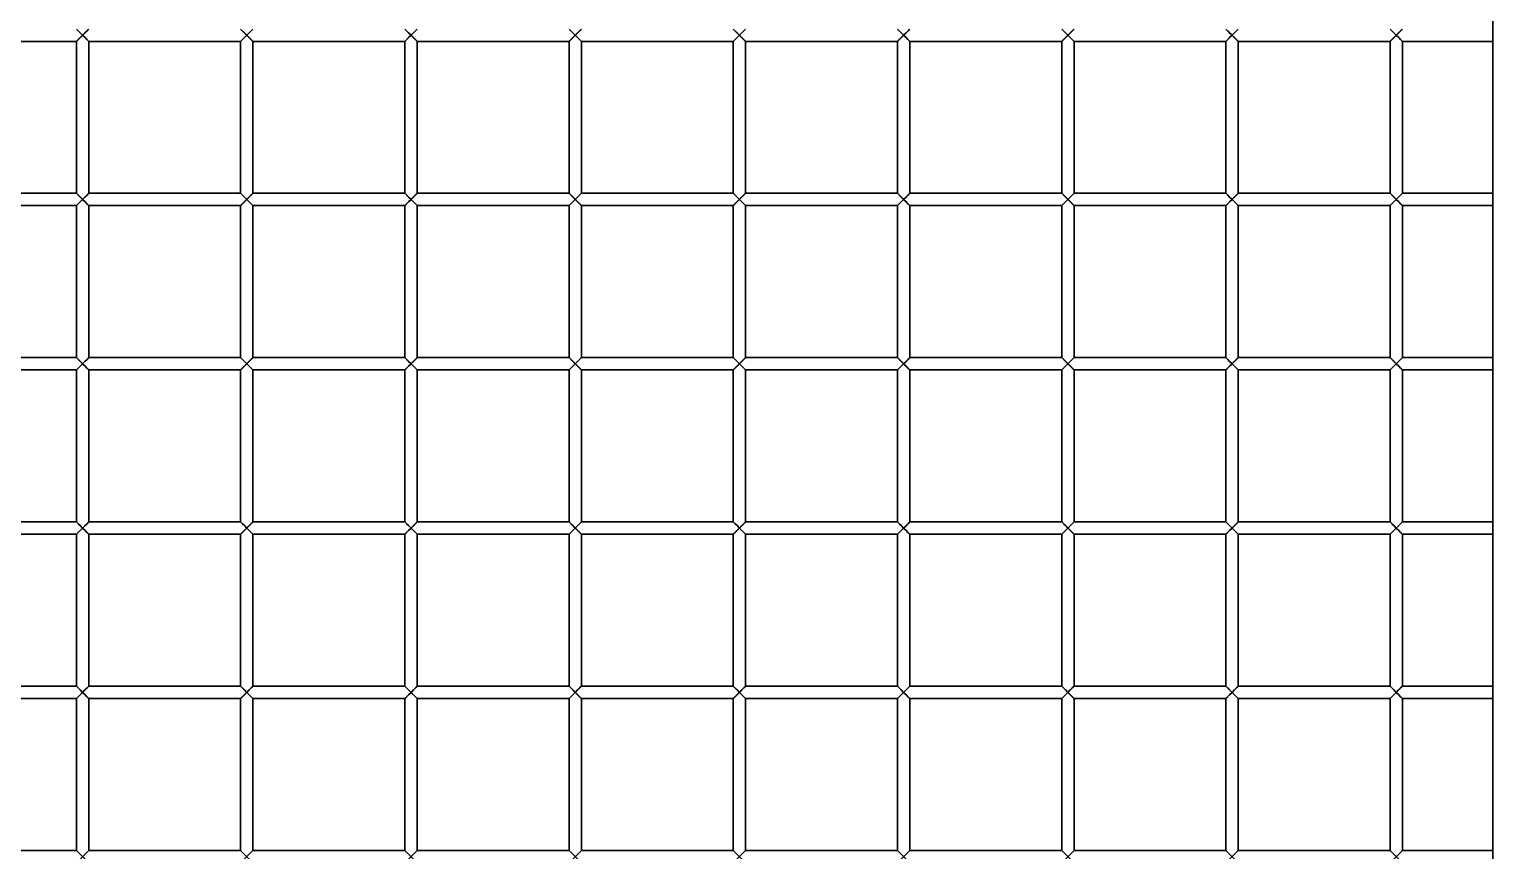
# Model space of a CAD drawing. Header units: millimetres. Extents: x 32496 to 166256, y 3504 to 23939.
# Drawn here: x 46014.1 to 46370.6, y 15772.8 to 15972.8 of the extents above; entities that cross this region are included whole.
import ezdxf

# ---------------------------------------------------------------- set-up
doc = ezdxf.new("R2010")
doc.units = ezdxf.units.MM
doc.layers.get('0').update_dxf_attribs({"lineweight": 35})

msp = doc.modelspace()

# ---------------------------------------------------------------- linework, layer by layer
at = {"linetype": 'Continuous'}
for p, q in [((46370.64, 16428.366), (46370.64, 15442.849)), ((46025.64, 15972.849), (46028.64, 15969.849)), ((46025.64, 15969.849), (46028.64, 15972.849)), ((46026.55, 15970.759), (46027.14, 15971.349)), ((46065.64, 15972.849), (46068.64, 15969.849)), ((46065.64, 15969.849), (46068.64, 15972.849)), ((46066.55, 15970.759), (46067.14, 15971.349)), ((46105.64, 15972.849), (46108.64, 15969.849)), ((46105.64, 15969.849), (46108.64, 15972.849)), ((46106.55, 15970.759), (46107.14, 15971.349)), ((46145.64, 15972.849), (46148.64, 15969.849)), ((46145.64, 15969.849), (46148.64, 15972.849)), ((46146.55, 15970.759), (46147.14, 15971.349)), ((46185.64, 15972.849), (46188.64, 15969.849)), ((46185.64, 15969.849), (46188.64, 15972.849)), ((46186.55, 15970.759), (46187.14, 15971.349)), ((46225.64, 15972.849), (46228.64, 15969.849)), ((46225.64, 15969.849), (46228.64, 15972.849)), ((46226.55, 15970.759), (46227.14, 15971.349)), ((46265.64, 15972.849), (46268.64, 15969.849)), ((46265.64, 15969.849), (46268.64, 15972.849)), ((46266.55, 15970.759), (46267.14, 15971.349)), ((46305.64, 15972.849), (46308.64, 15969.849)), ((46305.64, 15969.849), (46308.64, 15972.849)), ((46306.55, 15970.759), (46307.14, 15971.349)), ((46345.64, 15972.849), (46348.64, 15969.849)), ((46345.64, 15969.849), (46348.64, 15972.849)), ((46346.55, 15970.759), (46347.14, 15971.349)), ((45988.64, 15969.849), (46025.64, 15969.849)), ((46025.64, 15969.849), (46025.64, 15932.849)), ((46025.756, 15969.965), (46026.55, 15970.759)), ((46028.64, 15969.849), (46065.64, 15969.849)), ((46028.64, 15969.849), (46028.64, 15932.849)), ((46065.64, 15969.849), (46065.64, 15932.849)), ((46065.756, 15969.965), (46066.55, 15970.759)), ((46068.64, 15969.849), (46105.64, 15969.849)), ((46068.64, 15969.849), (46068.64, 15932.849)), ((46105.64, 15969.849), (46105.64, 15932.849)), ((46105.756, 15969.965), (46106.55, 15970.759)), ((46108.64, 15969.849), (46145.64, 15969.849)), ((46108.64, 15969.849), (46108.64, 15932.849)), ((46145.64, 15969.849), (46145.64, 15932.849)), ((46145.756, 15969.965), (46146.55, 15970.759)), ((46148.64, 15969.849), (46185.64, 15969.849)), ((46148.64, 15969.849), (46148.64, 15932.849)), ((46185.64, 15969.849), (46185.64, 15932.849)), ((46185.756, 15969.965), (46186.55, 15970.759)), ((46188.64, 15969.849), (46225.64, 15969.849)), ((46188.64, 15969.849), (46188.64, 15932.849)), ((46225.64, 15969.849), (46225.64, 15932.849)), ((46225.756, 15969.965), (46226.55, 15970.759)), ((46228.64, 15969.849), (46265.64, 15969.849)), ((46228.64, 15969.849), (46228.64, 15932.849)), ((46265.64, 15969.849), (46265.64, 15932.849)), ((46265.756, 15969.965), (46266.55, 15970.759)), ((46268.64, 15969.849), (46305.64, 15969.849)), ((46268.64, 15969.849), (46268.64, 15932.849)), ((46305.64, 15969.849), (46305.64, 15932.849)), ((46305.756, 15969.965), (46306.55, 15970.759)), ((46308.64, 15969.849), (46345.64, 15969.849)), ((46308.64, 15969.849), (46308.64, 15932.849)), ((46345.64, 15969.849), (46345.64, 15932.849)), ((46345.756, 15969.965), (46346.55, 15970.759)), ((46348.64, 15969.849), (46370.64, 15969.849)), ((46348.64, 15969.849), (46348.64, 15932.849)), ((45988.64, 15932.849), (46025.64, 15932.849)), ((46025.64, 15932.849), (46028.64, 15929.849)), ((46025.64, 15929.849), (46028.64, 15932.849)), ((46028.64, 15932.849), (46065.64, 15932.849)), ((46065.64, 15932.849), (46068.64, 15929.849)), ((46065.64, 15929.849), (46068.64, 15932.849)), ((46068.64, 15932.849), (46105.64, 15932.849)), ((46105.64, 15932.849), (46108.64, 15929.849)), ((46105.64, 15929.849), (46108.64, 15932.849)), ((46108.64, 15932.849), (46145.64, 15932.849)), ((46145.64, 15932.849), (46148.64, 15929.849)), ((46145.64, 15929.849), (46148.64, 15932.849)), ((46148.64, 15932.849), (46185.64, 15932.849)), ((46185.64, 15932.849), (46188.64, 15929.849)), ((46185.64, 15929.849), (46188.64, 15932.849)), ((46188.64, 15932.849), (46225.64, 15932.849)), ((46225.64, 15932.849), (46228.64, 15929.849)), ((46225.64, 15929.849), (46228.64, 15932.849)), ((46228.64, 15932.849), (46265.64, 15932.849)), ((46265.64, 15932.849), (46268.64, 15929.849)), ((46265.64, 15929.849), (46268.64, 15932.849)), ((46268.64, 15932.849), (46305.64, 15932.849)), ((46305.64, 15932.849), (46308.64, 15929.849)), ((46305.64, 15929.849), (46308.64, 15932.849)), ((46308.64, 15932.849), (46345.64, 15932.849)), ((46345.64, 15932.849), (46348.64, 15929.849)), ((46345.64, 15929.849), (46348.64, 15932.849)), ((46348.64, 15932.849), (46370.64, 15932.849)), ((45988.64, 15929.849), (46025.64, 15929.849)), ((46025.64, 15929.849), (46025.64, 15892.849)), ((46025.756, 15929.965), (46026.55, 15930.759)), ((46026.55, 15930.759), (46027.14, 15931.349)), ((46028.64, 15929.849), (46065.64, 15929.849)), ((46028.64, 15929.849), (46028.64, 15892.849)), ((46065.64, 15929.849), (46065.64, 15892.849)), ((46065.756, 15929.965), (46066.55, 15930.759)), ((46066.55, 15930.759), (46067.14, 15931.349)), ((46068.64, 15929.849), (46105.64, 15929.849)), ((46068.64, 15929.849), (46068.64, 15892.849)), ((46105.64, 15929.849), (46105.64, 15892.849)), ((46105.756, 15929.965), (46106.55, 15930.759)), ((46106.55, 15930.759), (46107.14, 15931.349)), ((46108.64, 15929.849), (46145.64, 15929.849)), ((46108.64, 15929.849), (46108.64, 15892.849)), ((46145.64, 15929.849), (46145.64, 15892.849)), ((46145.756, 15929.965), (46146.55, 15930.759)), ((46146.55, 15930.759), (46147.14, 15931.349)), ((46148.64, 15929.849), (46185.64, 15929.849)), ((46148.64, 15929.849), (46148.64, 15892.849)), ((46185.64, 15929.849), (46185.64, 15892.849)), ((46185.756, 15929.965), (46186.55, 15930.759)), ((46186.55, 15930.759), (46187.14, 15931.349)), ((46188.64, 15929.849), (46225.64, 15929.849)), ((46188.64, 15929.849), (46188.64, 15892.849)), ((46225.64, 15929.849), (46225.64, 15892.849)), ((46225.756, 15929.965), (46226.55, 15930.759)), ((46226.55, 15930.759), (46227.14, 15931.349)), ((46228.64, 15929.849), (46265.64, 15929.849)), ((46228.64, 15929.849), (46228.64, 15892.849)), ((46265.64, 15929.849), (46265.64, 15892.849)), ((46265.756, 15929.965), (46266.55, 15930.759)), ((46266.55, 15930.759), (46267.14, 15931.349)), ((46268.64, 15929.849), (46305.64, 15929.849)), ((46268.64, 15929.849), (46268.64, 15892.849)), ((46305.64, 15929.849), (46305.64, 15892.849)), ((46305.756, 15929.965), (46306.55, 15930.759)), ((46306.55, 15930.759), (46307.14, 15931.349)), ((46308.64, 15929.849), (46345.64, 15929.849)), ((46308.64, 15929.849), (46308.64, 15892.849)), ((46345.64, 15929.849), (46345.64, 15892.849)), ((46345.756, 15929.965), (46346.55, 15930.759)), ((46346.55, 15930.759), (46347.14, 15931.349)), ((46348.64, 15929.849), (46370.64, 15929.849)), ((46348.64, 15929.849), (46348.64, 15892.849)), ((45988.64, 15892.849), (46025.64, 15892.849)), ((46025.64, 15892.849), (46028.64, 15889.849)), ((46025.64, 15889.849), (46028.64, 15892.849)), ((46028.64, 15892.849), (46065.64, 15892.849)), ((46065.64, 15892.849), (46068.64, 15889.849)), ((46065.64, 15889.849), (46068.64, 15892.849)), ((46068.64, 15892.849), (46105.64, 15892.849)), ((46105.64, 15892.849), (46108.64, 15889.849)), ((46105.64, 15889.849), (46108.64, 15892.849)), ((46108.64, 15892.849), (46145.64, 15892.849)), ((46145.64, 15892.849), (46148.64, 15889.849)), ((46145.64, 15889.849), (46148.64, 15892.849)), ((46148.64, 15892.849), (46185.64, 15892.849)), ((46185.64, 15892.849), (46188.64, 15889.849)), ((46185.64, 15889.849), (46188.64, 15892.849)), ((46188.64, 15892.849), (46225.64, 15892.849)), ((46225.64, 15892.849), (46228.64, 15889.849)), ((46225.64, 15889.849), (46228.64, 15892.849)), ((46228.64, 15892.849), (46265.64, 15892.849)), ((46265.64, 15892.849), (46268.64, 15889.849)), ((46265.64, 15889.849), (46268.64, 15892.849)), ((46268.64, 15892.849), (46305.64, 15892.849)), ((46305.64, 15892.849), (46308.64, 15889.849)), ((46305.64, 15889.849), (46308.64, 15892.849)), ((46308.64, 15892.849), (46345.64, 15892.849)), ((46345.64, 15892.849), (46348.64, 15889.849)), ((46345.64, 15889.849), (46348.64, 15892.849)), ((46348.64, 15892.849), (46370.64, 15892.849)), ((45988.64, 15889.849), (46025.64, 15889.849)), ((46025.64, 15889.849), (46025.64, 15852.849)), ((46025.756, 15889.965), (46026.55, 15890.759)), ((46026.55, 15890.759), (46027.14, 15891.349)), ((46028.64, 15889.849), (46065.64, 15889.849)), ((46028.64, 15889.849), (46028.64, 15852.849)), ((46065.64, 15889.849), (46065.64, 15852.849)), ((46065.756, 15889.965), (46066.55, 15890.759)), ((46066.55, 15890.759), (46067.14, 15891.349)), ((46068.64, 15889.849), (46105.64, 15889.849)), ((46068.64, 15889.849), (46068.64, 15852.849)), ((46105.64, 15889.849), (46105.64, 15852.849)), ((46105.756, 15889.965), (46106.55, 15890.759)), ((46106.55, 15890.759), (46107.14, 15891.349)), ((46108.64, 15889.849), (46145.64, 15889.849)), ((46108.64, 15889.849), (46108.64, 15852.849)), ((46145.64, 15889.849), (46145.64, 15852.849)), ((46145.756, 15889.965), (46146.55, 15890.759)), ((46146.55, 15890.759), (46147.14, 15891.349)), ((46148.64, 15889.849), (46185.64, 15889.849)), ((46148.64, 15889.849), (46148.64, 15852.849)), ((46185.64, 15889.849), (46185.64, 15852.849)), ((46185.756, 15889.965), (46186.55, 15890.759)), ((46186.55, 15890.759), (46187.14, 15891.349)), ((46188.64, 15889.849), (46225.64, 15889.849)), ((46188.64, 15889.849), (46188.64, 15852.849)), ((46225.64, 15889.849), (46225.64, 15852.849)), ((46225.756, 15889.965), (46226.55, 15890.759)), ((46226.55, 15890.759), (46227.14, 15891.349)), ((46228.64, 15889.849), (46265.64, 15889.849)), ((46228.64, 15889.849), (46228.64, 15852.849)), ((46265.64, 15889.849), (46265.64, 15852.849)), ((46265.756, 15889.965), (46266.55, 15890.759)), ((46266.55, 15890.759), (46267.14, 15891.349)), ((46268.64, 15889.849), (46305.64, 15889.849)), ((46268.64, 15889.849), (46268.64, 15852.849)), ((46305.64, 15889.849), (46305.64, 15852.849)), ((46305.756, 15889.965), (46306.55, 15890.759)), ((46306.55, 15890.759), (46307.14, 15891.349)), ((46308.64, 15889.849), (46345.64, 15889.849)), ((46308.64, 15889.849), (46308.64, 15852.849)), ((46345.64, 15889.849), (46345.64, 15852.849)), ((46345.756, 15889.965), (46346.55, 15890.759)), ((46346.55, 15890.759), (46347.14, 15891.349)), ((46348.64, 15889.849), (46370.64, 15889.849)), ((46348.64, 15889.849), (46348.64, 15852.849)), ((45988.64, 15852.849), (46025.64, 15852.849)), ((45988.64, 15849.849), (46025.64, 15849.849)), ((46025.64, 15852.849), (46028.64, 15849.849)), ((46025.64, 15849.849), (46028.64, 15852.849)), ((46025.64, 15849.849), (46025.64, 15812.849)), ((46025.756, 15849.965), (46026.55, 15850.759)), ((46026.55, 15850.759), (46027.14, 15851.349)), ((46028.64, 15852.849), (46065.64, 15852.849)), ((46028.64, 15849.849), (46065.64, 15849.849)), ((46028.64, 15849.849), (46028.64, 15812.849)), ((46065.64, 15852.849), (46068.64, 15849.849)), ((46065.64, 15849.849), (46068.64, 15852.849)), ((46065.64, 15849.849), (46065.64, 15812.849)), ((46065.756, 15849.965), (46066.55, 15850.759)), ((46066.55, 15850.759), (46067.14, 15851.349)), ((46068.64, 15852.849), (46105.64, 15852.849)), ((46068.64, 15849.849), (46105.64, 15849.849)), ((46068.64, 15849.849), (46068.64, 15812.849)), ((46105.64, 15852.849), (46108.64, 15849.849)), ((46105.64, 15849.849), (46108.64, 15852.849)), ((46105.64, 15849.849), (46105.64, 15812.849)), ((46105.756, 15849.965), (46106.55, 15850.759)), ((46106.55, 15850.759), (46107.14, 15851.349)), ((46108.64, 15852.849), (46145.64, 15852.849)), ((46108.64, 15849.849), (46145.64, 15849.849)), ((46108.64, 15849.849), (46108.64, 15812.849)), ((46145.64, 15852.849), (46148.64, 15849.849)), ((46145.64, 15849.849), (46148.64, 15852.849)), ((46145.64, 15849.849), (46145.64, 15812.849)), ((46145.756, 15849.965), (46146.55, 15850.759)), ((46146.55, 15850.759), (46147.14, 15851.349)), ((46148.64, 15852.849), (46185.64, 15852.849)), ((46148.64, 15849.849), (46185.64, 15849.849)), ((46148.64, 15849.849), (46148.64, 15812.849)), ((46185.64, 15852.849), (46188.64, 15849.849)), ((46185.64, 15849.849), (46188.64, 15852.849)), ((46185.64, 15849.849), (46185.64, 15812.849)), ((46185.756, 15849.965), (46186.55, 15850.759)), ((46186.55, 15850.759), (46187.14, 15851.349)), ((46188.64, 15852.849), (46225.64, 15852.849)), ((46188.64, 15849.849), (46225.64, 15849.849)), ((46188.64, 15849.849), (46188.64, 15812.849)), ((46225.64, 15852.849), (46228.64, 15849.849)), ((46225.64, 15849.849), (46228.64, 15852.849)), ((46225.64, 15849.849), (46225.64, 15812.849)), ((46225.756, 15849.965), (46226.55, 15850.759)), ((46226.55, 15850.759), (46227.14, 15851.349)), ((46228.64, 15852.849), (46265.64, 15852.849)), ((46228.64, 15849.849), (46265.64, 15849.849)), ((46228.64, 15849.849), (46228.64, 15812.849)), ((46265.64, 15852.849), (46268.64, 15849.849)), ((46265.64, 15849.849), (46268.64, 15852.849)), ((46265.64, 15849.849), (46265.64, 15812.849)), ((46265.756, 15849.965), (46266.55, 15850.759)), ((46266.55, 15850.759), (46267.14, 15851.349)), ((46268.64, 15852.849), (46305.64, 15852.849)), ((46268.64, 15849.849), (46305.64, 15849.849)), ((46268.64, 15849.849), (46268.64, 15812.849)), ((46305.64, 15852.849), (46308.64, 15849.849)), ((46305.64, 15849.849), (46308.64, 15852.849)), ((46305.64, 15849.849), (46305.64, 15812.849)), ((46305.756, 15849.965), (46306.55, 15850.759)), ((46306.55, 15850.759), (46307.14, 15851.349)), ((46308.64, 15852.849), (46345.64, 15852.849)), ((46308.64, 15849.849), (46345.64, 15849.849)), ((46308.64, 15849.849), (46308.64, 15812.849)), ((46345.64, 15852.849), (46348.64, 15849.849)), ((46345.64, 15849.849), (46348.64, 15852.849)), ((46345.64, 15849.849), (46345.64, 15812.849)), ((46345.756, 15849.965), (46346.55, 15850.759)), ((46346.55, 15850.759), (46347.14, 15851.349)), ((46348.64, 15852.849), (46370.64, 15852.849)), ((46348.64, 15849.849), (46370.64, 15849.849)), ((46348.64, 15849.849), (46348.64, 15812.849)), ((45988.64, 15812.849), (46025.64, 15812.849)), ((46025.64, 15812.849), (46028.64, 15809.849)), ((46025.64, 15809.849), (46028.64, 15812.849)), ((46025.756, 15809.965), (46026.55, 15810.759)), ((46026.55, 15810.759), (46027.14, 15811.349)), ((46028.64, 15812.849), (46065.64, 15812.849)), ((46065.64, 15812.849), (46068.64, 15809.849)), ((46065.64, 15809.849), (46068.64, 15812.849)), ((46065.756, 15809.965), (46066.55, 15810.759)), ((46066.55, 15810.759), (46067.14, 15811.349)), ((46068.64, 15812.849), (46105.64, 15812.849)), ((46105.64, 15812.849), (46108.64, 15809.849)), ((46105.64, 15809.849), (46108.64, 15812.849)), ((46105.756, 15809.965), (46106.55, 15810.759)), ((46106.55, 15810.759), (46107.14, 15811.349)), ((46108.64, 15812.849), (46145.64, 15812.849)), ((46145.64, 15812.849), (46148.64, 15809.849)), ((46145.64, 15809.849), (46148.64, 15812.849)), ((46145.756, 15809.965), (46146.55, 15810.759)), ((46146.55, 15810.759), (46147.14, 15811.349)), ((46148.64, 15812.849), (46185.64, 15812.849)), ((46185.64, 15812.849), (46188.64, 15809.849)), ((46185.64, 15809.849), (46188.64, 15812.849)), ((46185.756, 15809.965), (46186.55, 15810.759)), ((46186.55, 15810.759), (46187.14, 15811.349)), ((46188.64, 15812.849), (46225.64, 15812.849)), ((46225.64, 15812.849), (46228.64, 15809.849)), ((46225.64, 15809.849), (46228.64, 15812.849)), ((46225.756, 15809.965), (46226.55, 15810.759)), ((46226.55, 15810.759), (46227.14, 15811.349)), ((46228.64, 15812.849), (46265.64, 15812.849)), ((46265.64, 15812.849), (46268.64, 15809.849)), ((46265.64, 15809.849), (46268.64, 15812.849)), ((46265.756, 15809.965), (46266.55, 15810.759)), ((46266.55, 15810.759), (46267.14, 15811.349)), ((46268.64, 15812.849), (46305.64, 15812.849)), ((46305.64, 15812.849), (46308.64, 15809.849)), ((46305.64, 15809.849), (46308.64, 15812.849)), ((46305.756, 15809.965), (46306.55, 15810.759)), ((46306.55, 15810.759), (46307.14, 15811.349)), ((46308.64, 15812.849), (46345.64, 15812.849)), ((46345.64, 15812.849), (46348.64, 15809.849)), ((46345.64, 15809.849), (46348.64, 15812.849)), ((46345.756, 15809.965), (46346.55, 15810.759)), ((46346.55, 15810.759), (46347.14, 15811.349)), ((46348.64, 15812.849), (46370.64, 15812.849)), ((45988.64, 15809.849), (46025.64, 15809.849)), ((46025.64, 15809.849), (46025.64, 15772.849)), ((46028.64, 15809.849), (46065.64, 15809.849)), ((46028.64, 15809.849), (46028.64, 15772.849)), ((46065.64, 15809.849), (46065.64, 15772.849)), ((46068.64, 15809.849), (46105.64, 15809.849)), ((46068.64, 15809.849), (46068.64, 15772.849)), ((46105.64, 15809.849), (46105.64, 15772.849)), ((46108.64, 15809.849), (46145.64, 15809.849)), ((46108.64, 15809.849), (46108.64, 15772.849)), ((46145.64, 15809.849), (46145.64, 15772.849)), ((46148.64, 15809.849), (46185.64, 15809.849)), ((46148.64, 15809.849), (46148.64, 15772.849)), ((46185.64, 15809.849), (46185.64, 15772.849)), ((46188.64, 15809.849), (46225.64, 15809.849)), ((46188.64, 15809.849), (46188.64, 15772.849)), ((46225.64, 15809.849), (46225.64, 15772.849)), ((46228.64, 15809.849), (46265.64, 15809.849)), ((46228.64, 15809.849), (46228.64, 15772.849)), ((46265.64, 15809.849), (46265.64, 15772.849)), ((46268.64, 15809.849), (46305.64, 15809.849)), ((46268.64, 15809.849), (46268.64, 15772.849)), ((46305.64, 15809.849), (46305.64, 15772.849)), ((46308.64, 15809.849), (46345.64, 15809.849)), ((46308.64, 15809.849), (46308.64, 15772.849)), ((46345.64, 15809.849), (46345.64, 15772.849)), ((46348.64, 15809.849), (46370.64, 15809.849)), ((46348.64, 15809.849), (46348.64, 15772.849)), ((45988.64, 15772.849), (46025.64, 15772.849)), ((46025.64, 15772.849), (46028.64, 15769.849)), ((46025.64, 15769.849), (46028.64, 15772.849)), ((46028.64, 15772.849), (46065.64, 15772.849)), ((46065.64, 15772.849), (46068.64, 15769.849)), ((46065.64, 15769.849), (46068.64, 15772.849)), ((46068.64, 15772.849), (46105.64, 15772.849)), ((46105.64, 15772.849), (46108.64, 15769.849)), ((46105.64, 15769.849), (46108.64, 15772.849)), ((46108.64, 15772.849), (46145.64, 15772.849)), ((46145.64, 15772.849), (46148.64, 15769.849)), ((46145.64, 15769.849), (46148.64, 15772.849)), ((46148.64, 15772.849), (46185.64, 15772.849)), ((46185.64, 15772.849), (46188.64, 15769.849)), ((46185.64, 15769.849), (46188.64, 15772.849)), ((46188.64, 15772.849), (46225.64, 15772.849)), ((46225.64, 15772.849), (46228.64, 15769.849)), ((46225.64, 15769.849), (46228.64, 15772.849)), ((46228.64, 15772.849), (46265.64, 15772.849)), ((46265.64, 15772.849), (46268.64, 15769.849)), ((46265.64, 15769.849), (46268.64, 15772.849)), ((46268.64, 15772.849), (46305.64, 15772.849)), ((46305.64, 15772.849), (46308.64, 15769.849)), ((46305.64, 15769.849), (46308.64, 15772.849)), ((46308.64, 15772.849), (46345.64, 15772.849)), ((46345.64, 15772.849), (46348.64, 15769.849)), ((46345.64, 15769.849), (46348.64, 15772.849)), ((46348.64, 15772.849), (46370.64, 15772.849))]:
    msp.add_line(p, q, dxfattribs=at)
for points in [[(46027.14, 15971.349), (46026.553, 15971.936), (46026.077, 15972.411)], [(46028.524, 15972.733), (46028.209, 15972.418), (46027.72, 15971.929), (46027.14, 15971.349)], [(46027.14, 15971.349), (46027.731, 15970.758), (46028.2, 15970.288), (46028.525, 15969.963)], [(46067.14, 15971.349), (46066.553, 15971.936), (46066.077, 15972.411)], [(46068.524, 15972.733), (46068.209, 15972.418), (46067.72, 15971.929), (46067.14, 15971.349)], [(46067.14, 15971.349), (46067.731, 15970.758), (46068.2, 15970.288), (46068.525, 15969.963)], [(46107.14, 15971.349), (46106.553, 15971.936), (46106.077, 15972.411)], [(46108.524, 15972.733), (46108.209, 15972.418), (46107.72, 15971.929), (46107.14, 15971.349)], [(46107.14, 15971.349), (46107.731, 15970.758), (46108.2, 15970.288), (46108.525, 15969.963)], [(46147.14, 15971.349), (46146.553, 15971.936), (46146.077, 15972.411)], [(46148.524, 15972.733), (46148.209, 15972.418), (46147.72, 15971.929), (46147.14, 15971.349)], [(46147.14, 15971.349), (46147.731, 15970.758), (46148.2, 15970.288), (46148.525, 15969.963)], [(46187.14, 15971.349), (46186.553, 15971.936), (46186.077, 15972.411)], [(46188.524, 15972.733), (46188.209, 15972.418), (46187.72, 15971.929), (46187.14, 15971.349)], [(46187.14, 15971.349), (46187.731, 15970.758), (46188.2, 15970.288), (46188.525, 15969.963)], [(46227.14, 15971.349), (46226.553, 15971.936), (46226.077, 15972.411)], [(46228.524, 15972.733), (46228.209, 15972.418), (46227.72, 15971.929), (46227.14, 15971.349)], [(46227.14, 15971.349), (46227.731, 15970.758), (46228.2, 15970.288), (46228.525, 15969.963)], [(46267.14, 15971.349), (46266.553, 15971.936), (46266.077, 15972.411)], [(46268.524, 15972.733), (46268.209, 15972.418), (46267.72, 15971.929), (46267.14, 15971.349)], [(46267.14, 15971.349), (46267.731, 15970.758), (46268.2, 15970.288), (46268.525, 15969.963)], [(46307.14, 15971.349), (46306.553, 15971.936), (46306.077, 15972.411)], [(46308.524, 15972.733), (46308.209, 15972.418), (46307.72, 15971.929), (46307.14, 15971.349)], [(46307.14, 15971.349), (46307.731, 15970.758), (46308.2, 15970.288), (46308.525, 15969.963)], [(46347.14, 15971.349), (46346.553, 15971.936), (46346.077, 15972.411)], [(46348.524, 15972.733), (46348.209, 15972.418), (46347.72, 15971.929), (46347.14, 15971.349)], [(46347.14, 15971.349), (46347.731, 15970.758), (46348.2, 15970.288), (46348.525, 15969.963)], [(46027.14, 15931.349), (46026.553, 15931.936), (46026.077, 15932.411)], [(46028.524, 15932.733), (46028.209, 15932.418), (46027.72, 15931.929), (46027.14, 15931.349)], [(46067.14, 15931.349), (46066.553, 15931.936), (46066.077, 15932.411)], [(46068.524, 15932.733), (46068.209, 15932.418), (46067.72, 15931.929), (46067.14, 15931.349)], [(46107.14, 15931.349), (46106.553, 15931.936), (46106.077, 15932.411)], [(46108.524, 15932.733), (46108.209, 15932.418), (46107.72, 15931.929), (46107.14, 15931.349)], [(46147.14, 15931.349), (46146.553, 15931.936), (46146.077, 15932.411)], [(46148.524, 15932.733), (46148.209, 15932.418), (46147.72, 15931.929), (46147.14, 15931.349)], [(46187.14, 15931.349), (46186.553, 15931.936), (46186.077, 15932.411)], [(46188.524, 15932.733), (46188.209, 15932.418), (46187.72, 15931.929), (46187.14, 15931.349)], [(46227.14, 15931.349), (46226.553, 15931.936), (46226.077, 15932.411)], [(46228.524, 15932.733), (46228.209, 15932.418), (46227.72, 15931.929), (46227.14, 15931.349)], [(46267.14, 15931.349), (46266.553, 15931.936), (46266.077, 15932.411)], [(46268.524, 15932.733), (46268.209, 15932.418), (46267.72, 15931.929), (46267.14, 15931.349)], [(46307.14, 15931.349), (46306.553, 15931.936), (46306.077, 15932.411)], [(46308.524, 15932.733), (46308.209, 15932.418), (46307.72, 15931.929), (46307.14, 15931.349)], [(46347.14, 15931.349), (46346.553, 15931.936), (46346.077, 15932.411)], [(46348.524, 15932.733), (46348.209, 15932.418), (46347.72, 15931.929), (46347.14, 15931.349)], [(46027.14, 15931.349), (46027.731, 15930.758), (46028.2, 15930.288), (46028.525, 15929.963)], [(46067.14, 15931.349), (46067.731, 15930.758), (46068.2, 15930.288), (46068.525, 15929.963)], [(46107.14, 15931.349), (46107.731, 15930.758), (46108.2, 15930.288), (46108.525, 15929.963)], [(46147.14, 15931.349), (46147.731, 15930.758), (46148.2, 15930.288), (46148.525, 15929.963)], [(46187.14, 15931.349), (46187.731, 15930.758), (46188.2, 15930.288), (46188.525, 15929.963)], [(46227.14, 15931.349), (46227.731, 15930.758), (46228.2, 15930.288), (46228.525, 15929.963)], [(46267.14, 15931.349), (46267.731, 15930.758), (46268.2, 15930.288), (46268.525, 15929.963)], [(46307.14, 15931.349), (46307.731, 15930.758), (46308.2, 15930.288), (46308.525, 15929.963)], [(46347.14, 15931.349), (46347.731, 15930.758), (46348.2, 15930.288), (46348.525, 15929.963)], [(46028.524, 15892.733), (46028.209, 15892.418), (46027.72, 15891.929), (46027.14, 15891.349)], [(46068.524, 15892.733), (46068.209, 15892.418), (46067.72, 15891.929), (46067.14, 15891.349)], [(46108.524, 15892.733), (46108.209, 15892.418), (46107.72, 15891.929), (46107.14, 15891.349)], [(46148.524, 15892.733), (46148.209, 15892.418), (46147.72, 15891.929), (46147.14, 15891.349)], [(46188.524, 15892.733), (46188.209, 15892.418), (46187.72, 15891.929), (46187.14, 15891.349)], [(46228.524, 15892.733), (46228.209, 15892.418), (46227.72, 15891.929), (46227.14, 15891.349)], [(46268.524, 15892.733), (46268.209, 15892.418), (46267.72, 15891.929), (46267.14, 15891.349)], [(46308.524, 15892.733), (46308.209, 15892.418), (46307.72, 15891.929), (46307.14, 15891.349)], [(46348.524, 15892.733), (46348.209, 15892.418), (46347.72, 15891.929), (46347.14, 15891.349)], [(46027.14, 15891.349), (46026.553, 15891.936), (46026.077, 15892.411)], [(46027.14, 15891.349), (46027.731, 15890.758), (46028.2, 15890.288), (46028.525, 15889.963)], [(46067.14, 15891.349), (46066.553, 15891.936), (46066.077, 15892.411)], [(46067.14, 15891.349), (46067.731, 15890.758), (46068.2, 15890.288), (46068.525, 15889.963)], [(46107.14, 15891.349), (46106.553, 15891.936), (46106.077, 15892.411)], [(46107.14, 15891.349), (46107.731, 15890.758), (46108.2, 15890.288), (46108.525, 15889.963)], [(46147.14, 15891.349), (46146.553, 15891.936), (46146.077, 15892.411)], [(46147.14, 15891.349), (46147.731, 15890.758), (46148.2, 15890.288), (46148.525, 15889.963)], [(46187.14, 15891.349), (46186.553, 15891.936), (46186.077, 15892.411)], [(46187.14, 15891.349), (46187.731, 15890.758), (46188.2, 15890.288), (46188.525, 15889.963)], [(46227.14, 15891.349), (46226.553, 15891.936), (46226.077, 15892.411)], [(46227.14, 15891.349), (46227.731, 15890.758), (46228.2, 15890.288), (46228.525, 15889.963)], [(46267.14, 15891.349), (46266.553, 15891.936), (46266.077, 15892.411)], [(46267.14, 15891.349), (46267.731, 15890.758), (46268.2, 15890.288), (46268.525, 15889.963)], [(46307.14, 15891.349), (46306.553, 15891.936), (46306.077, 15892.411)], [(46307.14, 15891.349), (46307.731, 15890.758), (46308.2, 15890.288), (46308.525, 15889.963)], [(46347.14, 15891.349), (46346.553, 15891.936), (46346.077, 15892.411)], [(46347.14, 15891.349), (46347.731, 15890.758), (46348.2, 15890.288), (46348.525, 15889.963)], [(46027.14, 15851.349), (46026.553, 15851.936), (46026.077, 15852.411)], [(46028.524, 15852.733), (46028.209, 15852.418), (46027.72, 15851.929), (46027.14, 15851.349)], [(46027.14, 15851.349), (46027.731, 15850.758), (46028.2, 15850.288), (46028.525, 15849.963)], [(46067.14, 15851.349), (46066.553, 15851.936), (46066.077, 15852.411)], [(46068.524, 15852.733), (46068.209, 15852.418), (46067.72, 15851.929), (46067.14, 15851.349)], [(46067.14, 15851.349), (46067.731, 15850.758), (46068.2, 15850.288), (46068.525, 15849.963)], [(46107.14, 15851.349), (46106.553, 15851.936), (46106.077, 15852.411)], [(46108.524, 15852.733), (46108.209, 15852.418), (46107.72, 15851.929), (46107.14, 15851.349)], [(46107.14, 15851.349), (46107.731, 15850.758), (46108.2, 15850.288), (46108.525, 15849.963)], [(46147.14, 15851.349), (46146.553, 15851.936), (46146.077, 15852.411)], [(46148.524, 15852.733), (46148.209, 15852.418), (46147.72, 15851.929), (46147.14, 15851.349)], [(46147.14, 15851.349), (46147.731, 15850.758), (46148.2, 15850.288), (46148.525, 15849.963)], [(46187.14, 15851.349), (46186.553, 15851.936), (46186.077, 15852.411)], [(46188.524, 15852.733), (46188.209, 15852.418), (46187.72, 15851.929), (46187.14, 15851.349)], [(46187.14, 15851.349), (46187.731, 15850.758), (46188.2, 15850.288), (46188.525, 15849.963)], [(46227.14, 15851.349), (46226.553, 15851.936), (46226.077, 15852.411)], [(46228.524, 15852.733), (46228.209, 15852.418), (46227.72, 15851.929), (46227.14, 15851.349)], [(46227.14, 15851.349), (46227.731, 15850.758), (46228.2, 15850.288), (46228.525, 15849.963)], [(46267.14, 15851.349), (46266.553, 15851.936), (46266.077, 15852.411)], [(46268.524, 15852.733), (46268.209, 15852.418), (46267.72, 15851.929), (46267.14, 15851.349)], [(46267.14, 15851.349), (46267.731, 15850.758), (46268.2, 15850.288), (46268.525, 15849.963)], [(46307.14, 15851.349), (46306.553, 15851.936), (46306.077, 15852.411)], [(46308.524, 15852.733), (46308.209, 15852.418), (46307.72, 15851.929), (46307.14, 15851.349)], [(46307.14, 15851.349), (46307.731, 15850.758), (46308.2, 15850.288), (46308.525, 15849.963)], [(46347.14, 15851.349), (46346.553, 15851.936), (46346.077, 15852.411)], [(46348.524, 15852.733), (46348.209, 15852.418), (46347.72, 15851.929), (46347.14, 15851.349)], [(46347.14, 15851.349), (46347.731, 15850.758), (46348.2, 15850.288), (46348.525, 15849.963)], [(46027.14, 15811.349), (46026.553, 15811.936), (46026.077, 15812.411)], [(46028.524, 15812.733), (46028.209, 15812.418), (46027.72, 15811.929), (46027.14, 15811.349)], [(46027.14, 15811.349), (46027.731, 15810.758), (46028.2, 15810.288), (46028.525, 15809.963)], [(46067.14, 15811.349), (46066.553, 15811.936), (46066.077, 15812.411)], [(46068.524, 15812.733), (46068.209, 15812.418), (46067.72, 15811.929), (46067.14, 15811.349)], [(46067.14, 15811.349), (46067.731, 15810.758), (46068.2, 15810.288), (46068.525, 15809.963)], [(46107.14, 15811.349), (46106.553, 15811.936), (46106.077, 15812.411)], [(46108.524, 15812.733), (46108.209, 15812.418), (46107.72, 15811.929), (46107.14, 15811.349)], [(46107.14, 15811.349), (46107.731, 15810.758), (46108.2, 15810.288), (46108.525, 15809.963)], [(46147.14, 15811.349), (46146.553, 15811.936), (46146.077, 15812.411)], [(46148.524, 15812.733), (46148.209, 15812.418), (46147.72, 15811.929), (46147.14, 15811.349)], [(46147.14, 15811.349), (46147.731, 15810.758), (46148.2, 15810.288), (46148.525, 15809.963)], [(46187.14, 15811.349), (46186.553, 15811.936), (46186.077, 15812.411)], [(46188.524, 15812.733), (46188.209, 15812.418), (46187.72, 15811.929), (46187.14, 15811.349)], [(46187.14, 15811.349), (46187.731, 15810.758), (46188.2, 15810.288), (46188.525, 15809.963)], [(46227.14, 15811.349), (46226.553, 15811.936), (46226.077, 15812.411)], [(46228.524, 15812.733), (46228.209, 15812.418), (46227.72, 15811.929), (46227.14, 15811.349)], [(46227.14, 15811.349), (46227.731, 15810.758), (46228.2, 15810.288), (46228.525, 15809.963)], [(46267.14, 15811.349), (46266.553, 15811.936), (46266.077, 15812.411)], [(46268.524, 15812.733), (46268.209, 15812.418), (46267.72, 15811.929), (46267.14, 15811.349)], [(46267.14, 15811.349), (46267.731, 15810.758), (46268.2, 15810.288), (46268.525, 15809.963)], [(46307.14, 15811.349), (46306.553, 15811.936), (46306.077, 15812.411)], [(46308.524, 15812.733), (46308.209, 15812.418), (46307.72, 15811.929), (46307.14, 15811.349)], [(46307.14, 15811.349), (46307.731, 15810.758), (46308.2, 15810.288), (46308.525, 15809.963)], [(46347.14, 15811.349), (46346.553, 15811.936), (46346.077, 15812.411)], [(46348.524, 15812.733), (46348.209, 15812.418), (46347.72, 15811.929), (46347.14, 15811.349)], [(46347.14, 15811.349), (46347.731, 15810.758), (46348.2, 15810.288), (46348.525, 15809.963)]]:
    msp.add_lwpolyline(points, dxfattribs=at)

doc.saveas('drawing.dxf')
